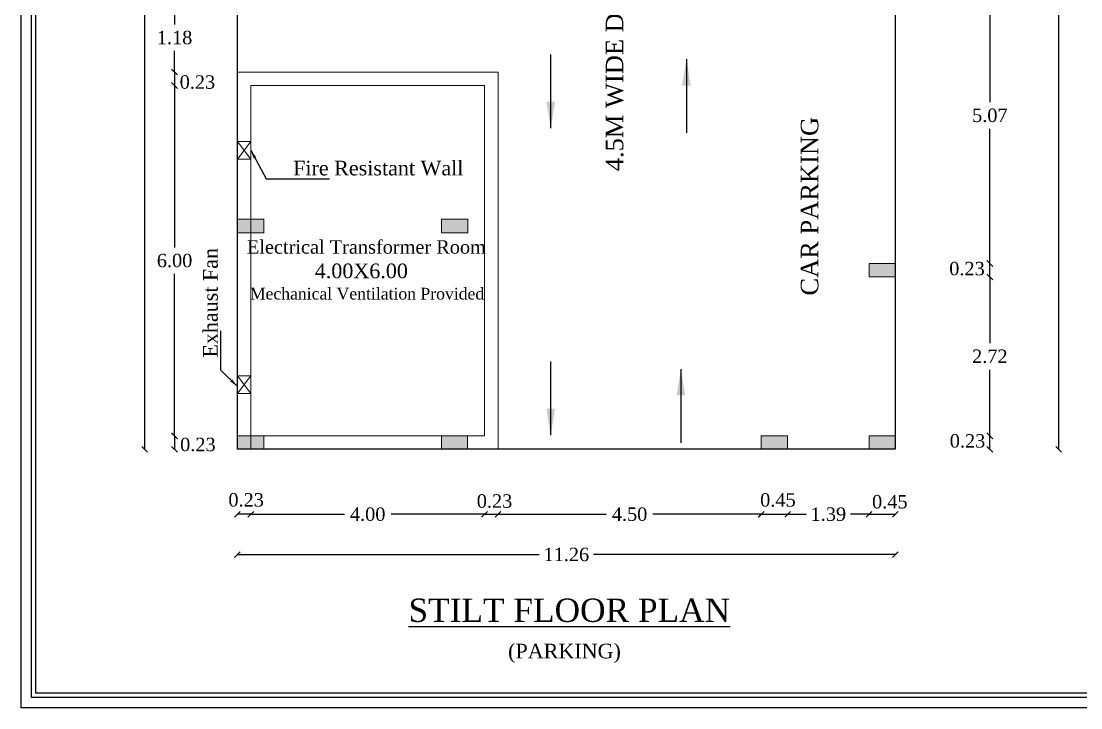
# Model space of a CAD drawing. Header units: metres. Extents: x -132 to 144, y -80 to -15.
# Drawn here: x -81.39 to -63.25, y -80.2 to -68.45 of the extents above; entities that cross this region are included whole.
import ezdxf
from ezdxf.enums import TextEntityAlignment as Align

# ---------------------------------------------------------------- set-up
doc = ezdxf.new("R2010")
doc.units = ezdxf.units.M
doc.header["$MEASUREMENT"] = 0
doc.header["$PDMODE"] = 3
doc.layers.get('0').update_dxf_attribs({"lineweight": 5})
doc.layers.get('DEFPOINTS').update_dxf_attribs({"lineweight": 5})
doc.layers.add('BLK_1_FLR_0_STILT_PARKING', color=13, linetype='Continuous', lineweight=0)
doc.styles.add('Isa-', font='times.ttf')
doc.styles.add('STYLE2', font='times.ttf')
doc.dimstyles.new('Copy of ISO-25', dxfattribs={"dimscale": 0, "dimtxt": 0.23, "dimasz": 0.1, "dimexe": 1.25, "dimexo": 0.625, "dimgap": 0.11, "dimtad": 0, "dimtih": 1, "dimtoh": 1, "dimzin": 1, "dimdsep": 46, "dimtxsty": 'STYLE2', "dimblk": 'OBLIQUE', "dimcen": 0, "dimse1": 1, "dimse2": 1, "dimclrd": 1, "dimclrt": 3, "dimadec": 0, "dimazin": 2, "dimtfac": 1, "dimtix": 1, "dimtofl": 0, "dimtmove": 0, "dimatfit": 3, "dimfxl": 0, "dimtolj": 1, "dimarcsym": 0})
doc.dimstyles.new('ISO-25', dxfattribs={"dimscale": 0, "dimtxt": 0.23, "dimasz": 0.15, "dimexe": 1.25, "dimexo": 0.625, "dimgap": 0.11, "dimtad": 0, "dimtih": 1, "dimtoh": 1, "dimzin": 1, "dimdsep": 46, "dimtxsty": 'STYLE2', "dimblk": 'OBLIQUE', "dimcen": 0, "dimse1": 1, "dimse2": 1, "dimclrd": 1, "dimclrt": 3, "dimadec": 0, "dimazin": 2, "dimtfac": 1, "dimtix": 1, "dimtofl": 0, "dimtmove": 0, "dimatfit": 3, "dimfxl": 0, "dimtolj": 1, "dimarcsym": 0})

# ---------------------------------------------------------------- blocks, each defined once
blk = doc.blocks.new('_Oblique')
at = {"color": 0, "linetype": 'ByBlock', "lineweight": -2}
blk.add_line((-0.5, -0.5), (0.5, 0.5), dxfattribs=at)
blk = doc.blocks.new('*D81')
at = {"color": 1, "lineweight": -2}
for p, q in [((-77.459, -76.89), (-75.857, -76.89)), ((-73.459, -76.89), (-75.06, -76.89))]:
    blk.add_line(p, q, dxfattribs=at)
at = {"layer": 'DEFPOINTS', "color": 0}
for p in [(-77.459, -75.547), (-73.459, -75.547), (-73.459, -76.89)]:
    blk.add_point(p, dxfattribs=at)
at = {"color": 1, "lineweight": -2, "xscale": 0.1, "yscale": 0.1, "zscale": 0.1, "rotation": 180}
blk.add_blockref('_Oblique', (-77.459, -76.89), dxfattribs=at)
at = {"color": 1, "lineweight": -2, "xscale": 0.1, "yscale": 0.1, "zscale": 0.1}
blk.add_blockref('_Oblique', (-73.459, -76.89), dxfattribs=at)
at = {"color": 3, "insert": (-75.459, -76.89), "char_height": 0.23, "attachment_point": 5, "style": 'STYLE2'}
blk.add_mtext('\\A1;4.00', dxfattribs=at)
blk = doc.blocks.new('*D82')
at = {"color": 1, "lineweight": -2}
blk.add_line((-68.721, -76.89), (-68.271, -76.89), dxfattribs=at)
at = {"layer": 'DEFPOINTS', "color": 0}
for p in [(-68.721, -75.777), (-68.271, -75.777), (-68.271, -76.89)]:
    blk.add_point(p, dxfattribs=at)
at = {"color": 1, "lineweight": -2, "xscale": 0.1, "yscale": 0.1, "zscale": 0.1, "rotation": 180}
blk.add_blockref('_Oblique', (-68.721, -76.89), dxfattribs=at)
at = {"color": 1, "lineweight": -2, "xscale": 0.1, "yscale": 0.1, "zscale": 0.1}
blk.add_blockref('_Oblique', (-68.271, -76.89), dxfattribs=at)
at = {"color": 3, "insert": (-68.438, -76.646), "char_height": 0.23, "attachment_point": 5, "style": 'STYLE2'}
blk.add_mtext('\\A1;0.45', dxfattribs=at)
blk = doc.blocks.new('*D83')
at = {"color": 1, "lineweight": -2}
for p, q in [((-68.271, -76.89), (-67.955, -76.89)), ((-66.879, -76.89), (-67.195, -76.89))]:
    blk.add_line(p, q, dxfattribs=at)
at = {"layer": 'DEFPOINTS', "color": 0}
for p in [(-68.271, -75.777), (-66.879, -75.777), (-66.879, -76.89)]:
    blk.add_point(p, dxfattribs=at)
at = {"color": 1, "lineweight": -2, "xscale": 0.1, "yscale": 0.1, "zscale": 0.1, "rotation": 180}
blk.add_blockref('_Oblique', (-68.271, -76.89), dxfattribs=at)
at = {"color": 1, "lineweight": -2, "xscale": 0.1, "yscale": 0.1, "zscale": 0.1}
blk.add_blockref('_Oblique', (-66.879, -76.89), dxfattribs=at)
at = {"color": 3, "insert": (-67.575, -76.89), "char_height": 0.23, "attachment_point": 5, "style": 'STYLE2'}
blk.add_mtext('\\A1;1.39', dxfattribs=at)
blk = doc.blocks.new('*D84')
at = {"color": 1, "lineweight": -2}
blk.add_line((-66.879, -76.89), (-66.429, -76.89), dxfattribs=at)
at = {"layer": 'DEFPOINTS', "color": 0}
for p in [(-66.879, -75.777), (-66.429, -75.777), (-66.429, -76.89)]:
    blk.add_point(p, dxfattribs=at)
at = {"color": 1, "lineweight": -2, "xscale": 0.1, "yscale": 0.1, "zscale": 0.1, "rotation": 180}
blk.add_blockref('_Oblique', (-66.879, -76.89), dxfattribs=at)
at = {"color": 1, "lineweight": -2, "xscale": 0.1, "yscale": 0.1, "zscale": 0.1}
blk.add_blockref('_Oblique', (-66.429, -76.89), dxfattribs=at)
at = {"color": 3, "insert": (-66.523, -76.677), "char_height": 0.23, "attachment_point": 5, "style": 'STYLE2'}
blk.add_mtext('\\A1;0.45', dxfattribs=at)
blk = doc.blocks.new('*D85')
at = {"color": 1, "lineweight": -2}
blk.add_line((-64.811, -75.777), (-64.811, -75.547), dxfattribs=at)
at = {"layer": 'DEFPOINTS', "color": 0}
for p in [(-66.429, -75.547), (-64.811, -75.547), (-66.429, -75.777)]:
    blk.add_point(p, dxfattribs=at)
at = {"color": 1, "lineweight": -2, "xscale": 0.1, "yscale": 0.1, "zscale": 0.1}
for p, rotation in [((-64.811, -75.547), 90), ((-64.811, -75.777), 270)]:
    blk.add_blockref('_Oblique', p, dxfattribs=dict(at, rotation=rotation))
at = {"color": 3, "insert": (-65.193, -75.635), "char_height": 0.23, "attachment_point": 5, "style": 'STYLE2'}
blk.add_mtext('\\A1;0.23', dxfattribs=at)
blk = doc.blocks.new('*D86')
at = {"color": 1, "lineweight": -2}
for p, q in [((-64.811, -72.826), (-64.811, -73.959)), ((-64.811, -75.547), (-64.811, -74.414))]:
    blk.add_line(p, q, dxfattribs=at)
at = {"layer": 'DEFPOINTS', "color": 0}
for p in [(-66.429, -72.826), (-64.811, -72.826), (-66.429, -75.547)]:
    blk.add_point(p, dxfattribs=at)
at = {"color": 1, "lineweight": -2, "xscale": 0.1, "yscale": 0.1, "zscale": 0.1}
for p, rotation in [((-64.811, -72.826), 90), ((-64.811, -75.547), 270)]:
    blk.add_blockref('_Oblique', p, dxfattribs=dict(at, rotation=rotation))
at = {"color": 3, "insert": (-64.811, -74.186), "char_height": 0.23, "attachment_point": 5, "style": 'STYLE2'}
blk.add_mtext('\\A1;2.72', dxfattribs=at)
blk = doc.blocks.new('*D87')
at = {"color": 1, "lineweight": -2}
blk.add_line((-64.811, -72.826), (-64.811, -72.596), dxfattribs=at)
at = {"layer": 'DEFPOINTS', "color": 0}
for p in [(-66.429, -72.596), (-64.811, -72.596), (-66.428, -72.826)]:
    blk.add_point(p, dxfattribs=at)
at = {"color": 1, "lineweight": -2, "xscale": 0.1, "yscale": 0.1, "zscale": 0.1}
for p, rotation in [((-64.811, -72.596), 90), ((-64.811, -72.826), 270)]:
    blk.add_blockref('_Oblique', p, dxfattribs=dict(at, rotation=rotation))
at = {"color": 3, "insert": (-65.202, -72.685), "char_height": 0.23, "attachment_point": 5, "style": 'STYLE2'}
blk.add_mtext('\\A1;0.23', dxfattribs=at)
blk = doc.blocks.new('*D88')
at = {"color": 1, "lineweight": -2}
for p, q in [((-64.811, -67.527), (-64.811, -69.834)), ((-64.811, -72.596), (-64.811, -70.289))]:
    blk.add_line(p, q, dxfattribs=at)
at = {"layer": 'DEFPOINTS', "color": 0}
for p in [(-66.429, -67.527), (-64.811, -67.527), (-66.428, -72.596)]:
    blk.add_point(p, dxfattribs=at)
at = {"color": 1, "lineweight": -2, "xscale": 0.1, "yscale": 0.1, "zscale": 0.1}
for p, rotation in [((-64.811, -67.527), 90), ((-64.811, -72.596), 270)]:
    blk.add_blockref('_Oblique', p, dxfattribs=dict(at, rotation=rotation))
at = {"color": 3, "insert": (-64.811, -70.061), "char_height": 0.23, "attachment_point": 5, "style": 'STYLE2'}
blk.add_mtext('\\A1;5.07', dxfattribs=at)
blk = doc.blocks.new('*D106')
at = {"color": 1, "lineweight": -2}
for p, q in [((-78.764, -68.141), (-78.764, -68.502)), ((-78.764, -69.317), (-78.764, -68.956))]:
    blk.add_line(p, q, dxfattribs=at)
at = {"layer": 'DEFPOINTS', "color": 0}
for p in [(-77.689, -68.141), (-78.764, -69.317), (-77.689, -69.317)]:
    blk.add_point(p, dxfattribs=at)
at = {"color": 1, "lineweight": -2, "xscale": 0.1, "yscale": 0.1, "zscale": 0.1}
for p, rotation in [((-78.764, -68.141), 90), ((-78.764, -69.317), 270)]:
    blk.add_blockref('_Oblique', p, dxfattribs=dict(at, rotation=rotation))
at = {"color": 3, "insert": (-78.764, -68.729), "char_height": 0.23, "attachment_point": 5, "style": 'STYLE2'}
blk.add_mtext('\\A1;1.18', dxfattribs=at)
blk = doc.blocks.new('*D107')
at = {"color": 1, "lineweight": -2}
blk.add_line((-78.764, -69.317), (-78.764, -69.547), dxfattribs=at)
at = {"layer": 'DEFPOINTS', "color": 0}
for p in [(-77.416, -69.317), (-78.764, -69.547), (-77.416, -69.547)]:
    blk.add_point(p, dxfattribs=at)
at = {"color": 1, "lineweight": -2, "xscale": 0.1, "yscale": 0.1, "zscale": 0.1}
for p, rotation in [((-78.764, -69.317), 90), ((-78.764, -69.547), 270)]:
    blk.add_blockref('_Oblique', p, dxfattribs=dict(at, rotation=rotation))
at = {"color": 3, "insert": (-78.373, -69.491), "char_height": 0.23, "attachment_point": 5, "style": 'STYLE2'}
blk.add_mtext('\\A1;0.23', dxfattribs=at)
blk = doc.blocks.new('*D108')
at = {"color": 1, "lineweight": -2}
for p, q in [((-78.764, -69.547), (-78.764, -72.32)), ((-78.764, -75.547), (-78.764, -72.775))]:
    blk.add_line(p, q, dxfattribs=at)
at = {"layer": 'DEFPOINTS', "color": 0}
for p in [(-77.459, -69.547), (-78.764, -75.547), (-77.464, -75.547)]:
    blk.add_point(p, dxfattribs=at)
at = {"color": 1, "lineweight": -2, "xscale": 0.1, "yscale": 0.1, "zscale": 0.1}
for p, rotation in [((-78.764, -69.547), 90), ((-78.764, -75.547), 270)]:
    blk.add_blockref('_Oblique', p, dxfattribs=dict(at, rotation=rotation))
at = {"color": 3, "insert": (-78.764, -72.547), "char_height": 0.23, "attachment_point": 5, "style": 'STYLE2'}
blk.add_mtext('\\A1;6.00', dxfattribs=at)
blk = doc.blocks.new('*D109')
at = {"color": 1, "lineweight": -2}
blk.add_line((-78.764, -75.547), (-78.764, -75.777), dxfattribs=at)
at = {"layer": 'DEFPOINTS', "color": 0}
for p in [(-77.464, -75.547), (-78.764, -75.777), (-77.464, -75.777)]:
    blk.add_point(p, dxfattribs=at)
at = {"color": 1, "lineweight": -2, "xscale": 0.1, "yscale": 0.1, "zscale": 0.1}
for p, rotation in [((-78.764, -75.547), 90), ((-78.764, -75.777), 270)]:
    blk.add_blockref('_Oblique', p, dxfattribs=dict(at, rotation=rotation))
at = {"color": 3, "insert": (-78.365, -75.697), "char_height": 0.23, "attachment_point": 5, "style": 'STYLE2'}
blk.add_mtext('\\A1;0.23', dxfattribs=at)
blk = doc.blocks.new('*D110')
at = {"color": 1, "lineweight": -2}
blk.add_line((-73.459, -76.89), (-73.229, -76.89), dxfattribs=at)
at = {"layer": 'DEFPOINTS', "color": 0}
for p in [(-73.459, -75.547), (-73.229, -75.777), (-73.229, -76.89)]:
    blk.add_point(p, dxfattribs=at)
at = {"color": 1, "lineweight": -2, "xscale": 0.1, "yscale": 0.1, "zscale": 0.1, "rotation": 180}
blk.add_blockref('_Oblique', (-73.459, -76.89), dxfattribs=at)
at = {"color": 1, "lineweight": -2, "xscale": 0.1, "yscale": 0.1, "zscale": 0.1}
blk.add_blockref('_Oblique', (-73.229, -76.89), dxfattribs=at)
at = {"color": 3, "insert": (-73.288, -76.665), "char_height": 0.23, "attachment_point": 5, "style": 'STYLE2'}
blk.add_mtext('\\A1;0.23', dxfattribs=at)
blk = doc.blocks.new('*D111')
at = {"color": 1, "lineweight": -2}
for p, q in [((-73.229, -76.89), (-71.375, -76.89)), ((-68.725, -76.89), (-70.579, -76.89))]:
    blk.add_line(p, q, dxfattribs=at)
at = {"layer": 'DEFPOINTS', "color": 0}
for p in [(-73.229, -75.777), (-68.725, -75.777), (-68.725, -76.89)]:
    blk.add_point(p, dxfattribs=at)
at = {"color": 1, "lineweight": -2, "xscale": 0.1, "yscale": 0.1, "zscale": 0.1, "rotation": 180}
blk.add_blockref('_Oblique', (-73.229, -76.89), dxfattribs=at)
at = {"color": 1, "lineweight": -2, "xscale": 0.1, "yscale": 0.1, "zscale": 0.1}
blk.add_blockref('_Oblique', (-68.725, -76.89), dxfattribs=at)
at = {"color": 3, "insert": (-70.977, -76.89), "char_height": 0.23, "attachment_point": 5, "style": 'STYLE2'}
blk.add_mtext('\\A1;4.50', dxfattribs=at)
blk = doc.blocks.new('*D112')
at = {"color": 1, "lineweight": -2}
for p, q in [((-77.689, -77.58), (-72.524, -77.58)), ((-66.429, -77.58), (-71.593, -77.58))]:
    blk.add_line(p, q, dxfattribs=at)
at = {"layer": 'DEFPOINTS', "color": 0}
for p in [(-77.689, -75.777), (-66.429, -75.777), (-66.429, -77.58)]:
    blk.add_point(p, dxfattribs=at)
at = {"color": 1, "lineweight": -2, "xscale": 0.1, "yscale": 0.1, "zscale": 0.1, "rotation": 180}
blk.add_blockref('_Oblique', (-77.689, -77.58), dxfattribs=at)
at = {"color": 1, "lineweight": -2, "xscale": 0.1, "yscale": 0.1, "zscale": 0.1}
blk.add_blockref('_Oblique', (-66.429, -77.58), dxfattribs=at)
at = {"color": 3, "insert": (-72.059, -77.58), "char_height": 0.23, "attachment_point": 5, "style": 'STYLE2'}
blk.add_mtext('\\A1;11.26', dxfattribs=at)
blk = doc.blocks.new('*D113')
at = {"color": 1, "linetype": 'Continuous', "lineweight": -2}
for p, q in [((-63.632, -58.997), (-63.632, -66.925)), ((-63.632, -75.777), (-63.632, -67.85))]:
    blk.add_line(p, q, dxfattribs=at)
at = {"layer": 'DEFPOINTS', "color": 0}
for p in [(-66.429, -58.997), (-63.632, -58.997), (-66.429, -75.777)]:
    blk.add_point(p, dxfattribs=at)
at = {"color": 1, "lineweight": -2, "xscale": 0.1, "yscale": 0.1, "zscale": 0.1}
for p, rotation in [((-63.632, -58.997), 90), ((-63.632, -75.777), 270)]:
    blk.add_blockref('_Oblique', p, dxfattribs=dict(at, rotation=rotation))
at = {"color": 3, "insert": (-63.632, -67.387), "char_height": 0.23, "attachment_point": 5, "rotation": 90, "style": 'STYLE2'}
blk.add_mtext('\\A1;16.78', dxfattribs=at)
blk = doc.blocks.new('*D114')
at = {"color": 1, "linetype": 'Continuous', "lineweight": -2}
for p, q in [((-79.275, -58.997), (-79.275, -66.883)), ((-79.275, -75.777), (-79.275, -67.808))]:
    blk.add_line(p, q, dxfattribs=at)
at = {"layer": 'DEFPOINTS', "color": 0}
for p in [(-77.689, -58.997), (-79.275, -75.777), (-77.689, -75.777)]:
    blk.add_point(p, dxfattribs=at)
at = {"color": 1, "lineweight": -2, "xscale": 0.1, "yscale": 0.1, "zscale": 0.1}
for p, rotation in [((-79.275, -58.997), 90), ((-79.275, -75.777), 270)]:
    blk.add_blockref('_Oblique', p, dxfattribs=dict(at, rotation=rotation))
at = {"color": 3, "insert": (-79.275, -67.345), "char_height": 0.23, "attachment_point": 5, "rotation": 90, "style": 'STYLE2'}
blk.add_mtext('\\A1;16.78', dxfattribs=at)
blk = doc.blocks.new('*D116')
at = {"color": 1, "linetype": 'Continuous', "lineweight": -2}
blk.add_line((-77.459, -76.89), (-77.689, -76.89), dxfattribs=at)
at = {"layer": 'DEFPOINTS', "color": 0}
for p in [(-77.689, -75.547), (-77.459, -75.547), (-77.689, -76.89)]:
    blk.add_point(p, dxfattribs=at)
at = {"color": 1, "lineweight": -2, "xscale": 0.1, "yscale": 0.1, "zscale": 0.1, "rotation": 180}
blk.add_blockref('_Oblique', (-77.689, -76.89), dxfattribs=at)
at = {"color": 1, "lineweight": -2, "xscale": 0.1, "yscale": 0.1, "zscale": 0.1}
blk.add_blockref('_Oblique', (-77.459, -76.89), dxfattribs=at)
at = {"color": 3, "insert": (-77.539, -76.645), "char_height": 0.23, "attachment_point": 5, "style": 'STYLE2'}
blk.add_mtext('\\A1;0.23', dxfattribs=at)

msp = doc.modelspace()

# ---------------------------------------------------------------- hatches: boundary and pattern name
for points in [[(-77.68866, -71.83846), (-77.68866, -72.06846), (-77.23866, -72.06846), (-77.23866, -71.83846)], [(-74.19784, -71.83846), (-74.19784, -72.06846), (-73.74784, -72.06846), (-73.74784, -71.83846)], [(-66.87866, -72.59561), (-66.87866, -72.82561), (-66.42866, -72.82561), (-66.42866, -72.59561)], [(-77.68866, -75.54727), (-77.68866, -75.77727), (-77.23866, -75.77727), (-77.23866, -75.54727)], [(-74.19807, -75.54727), (-74.19807, -75.77727), (-73.74807, -75.77727), (-73.74807, -75.54727)], [(-68.72533, -75.54727), (-68.72533, -75.77727), (-68.27533, -75.77727), (-68.27533, -75.54727)], [(-66.87866, -75.54727), (-66.87866, -75.77727), (-66.42866, -75.77727), (-66.42866, -75.54727)]]:
    msp.add_hatch(color=4).paths.add_polyline_path(points)

# ---------------------------------------------------------------- linework, layer by layer
at = {"color": 2}
for p, q in [((-77.68866, -75.77727), (-77.68866, -58.99727)), ((-66.42866, -58.99727), (-66.42866, -75.77727)), ((-66.42866, -75.77727), (-77.68866, -75.77727))]:
    msp.add_line(p, q, dxfattribs=at)
for p, q in [((-66.42866, -58.99727), (-66.42866, -75.77727)), ((-77.68866, -75.77727), (-77.68866, -62.40846)), ((-77.68866, -69.31727), (-73.22866, -69.31727)), ((-73.22866, -75.77727), (-73.22866, -69.31727)), ((-77.45866, -75.77727), (-77.45866, -69.54727)), ((-77.45866, -69.54727), (-73.45866, -69.54727)), ((-73.45866, -75.54727), (-73.45866, -69.54727)), ((-77.68866, -70.50786), (-77.45866, -70.80786)), ((-77.68866, -70.80786), (-77.45866, -70.50786)), ((-73.74806, -71.83846), (-73.74784, -71.83846)), ((-73.74784, -71.83846), (-73.74784, -71.95346)), ((-73.74784, -71.89596), (-73.74784, -71.83846)), ((-77.68866, -74.51912), (-77.45866, -74.81912)), ((-77.68866, -74.81912), (-77.45866, -74.51912)), ((-77.68866, -75.54727), (-73.45866, -75.54727)), ((-77.68866, -75.77727), (-66.42866, -75.77727))]:
    msp.add_line(p, q)
at = {"lineweight": -3}
for points in [[(-81.38915, -17.95301), (3.14417, -17.95301), (3.14417, -80.20358), (-81.38915, -80.20358)], [(-81.21092, -18.13123), (2.96595, -18.13123), (2.96595, -80.02535), (-81.21092, -80.02535)], [(-81.13915, -18.20301), (2.89417, -18.20301), (2.89417, -79.95358), (-81.13915, -79.95358)]]:
    msp.add_lwpolyline(points, close=True, dxfattribs=at)
at = {"color": 64, "lineweight": -3}
msp.add_lwpolyline([(-81.21092, -18.13123), (2.96595, -18.13123), (2.96595, -80.02535), (-81.21092, -80.02535)], close=True, dxfattribs=at)
at = {"color": 6}
msp.add_lwpolyline([(-77.68847, -69.31727), (-73.22866, -69.31727), (-73.22866, -75.77727), (-77.68866, -75.77727)], close=True, dxfattribs=at)
for points in [[(-77.45866, -70.50786), (-77.45866, -70.80786), (-77.68866, -70.80786), (-77.68866, -70.50786)], [(-77.45866, -74.51912), (-77.45866, -74.81912), (-77.68866, -74.81912), (-77.68866, -74.51912)]]:
    msp.add_lwpolyline(points, close=True)
at = {"color": 4}
for points in [[(-77.23866, -71.83846), (-77.23866, -72.06846), (-77.68866, -72.06846), (-77.68866, -71.83846)], [(-73.74784, -71.83846), (-73.74784, -72.06846), (-74.19784, -72.06846), (-74.19784, -71.83846)], [(-66.42866, -72.59561), (-66.42866, -72.82561), (-66.87866, -72.82561), (-66.87866, -72.59561)], [(-77.23866, -75.54727), (-77.23866, -75.77727), (-77.68866, -75.77727), (-77.68866, -75.54727)], [(-73.74807, -75.54727), (-73.74807, -75.77727), (-74.19807, -75.77727), (-74.19807, -75.54727)], [(-68.27533, -75.54727), (-68.27533, -75.77727), (-68.72533, -75.77727), (-68.72533, -75.54727)], [(-66.42866, -75.54727), (-66.42866, -75.77727), (-66.87866, -75.77727), (-66.87866, -75.54727)]]:
    msp.add_lwpolyline(points, close=True, dxfattribs=at)
at = {"layer": 'BLK_1_FLR_0_STILT_PARKING', "color": 13, "lineweight": -3}
msp.add_lwpolyline([(-77.68866, -58.99727), (-66.42866, -58.99727), (-66.42866, -75.77727), (-77.68866, -75.77727)], close=True, dxfattribs=at)

# ---------------------------------------------------------------- texts
at = {"color": 2, "lineweight": -3, "style": 'Isa-'}
for s, p in [('4.5M WIDE DRIVE WAY', (-71.23491, -68.53734)), ('CAR PARKING', (-67.89682, -71.61526))]:
    msp.add_text(s, height=0.3, rotation=90, dxfattribs=at).set_placement(p, align=Align.MIDDLE_CENTER)
at = {"lineweight": -3, "style": 'Isa-'}
for s, height, p in [('Fire Resistant Wall', 0.25, (-75.27762, -70.96198)), ('Mechanical Ventilation Provided', 0.2, (-75.47025, -73.1125))]:
    msp.add_text(s, height=height, dxfattribs=at).set_placement(p, align=Align.MIDDLE_CENTER)
msp.add_text('Exhaust Fan', height=0.25, rotation=90, dxfattribs=at).set_placement((-78.15021, -73.26862), align=Align.MIDDLE_CENTER)
at = {"color": 4, "style": 'Isa-'}
msp.add_text('Electrical Transformer Room', height=0.23, dxfattribs=at).set_placement((-75.48107, -72.31282), align=Align.MIDDLE_CENTER)
at = {"color": 7, "lineweight": -3, "style": 'Isa-'}
msp.add_text('4.00X6.00', height=0.25, dxfattribs=at).set_placement((-75.56757, -72.72227), align=Align.MIDDLE_CENTER)
at = {"color": 2, "lineweight": -3, "style": 'Isa-'}
msp.add_text('%%USTILT FLOOR PLAN', height=0.4, dxfattribs=at).set_placement((-74.76083, -78.73314))
at = {"lineweight": -3, "style": 'Isa-'}
msp.add_text('(PARKING)', height=0.25, dxfattribs=at).set_placement((-73.05577, -79.35675))

# ---------------------------------------------------------------- dimensions: what is measured, and where the dimension line sits
at = {"color": 3}
dim = msp.add_linear_dim(base=(-79.27452, -75.77727), p1=(-77.68866, -58.99727), p2=(-77.68866, -75.77727), angle=90, dimstyle='Copy of ISO-25', override={"dimscale": 1, "dimfxl": 4, "dimfxlon": 1}, dxfattribs=at)
dim.commit()
dim.dimension.update_dxf_attribs({"geometry": '*D114', "text_midpoint": (-79.27452, -67.34515), "dimtype": 160, "text_rotation": 90})
dim = msp.add_linear_dim(base=(-63.63161, -58.99727), p1=(-66.42866, -75.77727), p2=(-66.42866, -58.99727), angle=90, dimstyle='Copy of ISO-25', override={"dimscale": 1, "dimfxl": 4, "dimfxlon": 1}, dxfattribs=at)
dim.commit()
dim.dimension.update_dxf_attribs({"geometry": '*D113', "text_midpoint": (-63.63161, -67.38727), "text_rotation": 90})
at = {"color": 4}
for base, p1, p2, picture, middle in [((-64.81092, -67.52727), (-66.42847, -72.59561), (-66.42866, -67.52727), '*D88', (-64.81092, -70.06144)), ((-78.7639, -69.31727), (-77.68866, -68.14061), (-77.68866, -69.31727), '*D106', (-78.7639, -68.72894)), ((-78.7639, -75.54727), (-77.45866, -69.54727), (-77.46366, -75.54727), '*D108', (-78.7639, -72.54727)), ((-64.81092, -72.82561), (-66.42866, -75.54727), (-66.42866, -72.82561), '*D86', (-64.81092, -74.18644))]:
    dim = msp.add_linear_dim(base=base, p1=p1, p2=p2, angle=90, dimstyle='Copy of ISO-25', override={"dimscale": 1}, dxfattribs=at)
    dim.commit()
    dim.dimension.update_dxf_attribs({"geometry": picture, "text_midpoint": middle})
for base, p1, p2, picture, middle in [((-78.7639, -69.54727), (-77.41577, -69.31727), (-77.41577, -69.54727), '*D107', (-78.37316, -69.49053)), ((-64.81092, -72.59561), (-66.42847, -72.82561), (-66.42866, -72.59561), '*D87', (-65.20194, -72.68455)), ((-78.7639, -75.77727), (-77.46366, -75.54727), (-77.46366, -75.77727), '*D109', (-78.36468, -75.69668)), ((-64.81092, -75.54727), (-66.42866, -75.77727), (-66.42866, -75.54727), '*D85', (-65.19346, -75.63483))]:
    dim = msp.add_linear_dim(base=base, p1=p1, p2=p2, angle=90, dimstyle='Copy of ISO-25', override={"dimscale": 1, "dimtmove": 2}, dxfattribs=at)
    dim.commit()
    dim.dimension.update_dxf_attribs({"geometry": picture, "text_midpoint": middle, "dimtype": 160})
for base, p1, p2, override, picture, middle in [((-77.68866, -76.88996), (-77.45866, -75.54727), (-77.68866, -75.54727), {"dimscale": 1, "dimtmove": 2, "dimfxl": 4, "dimfxlon": 1}, '*D116', (-77.53934, -76.64482)), ((-73.22866, -76.89029), (-73.45866, -75.54727), (-73.22866, -75.77727), {"dimscale": 1, "dimtmove": 2}, '*D110', (-73.28826, -76.66515)), ((-68.27139, -76.88996), (-68.72139, -75.77727), (-68.27139, -75.77727), {"dimscale": 1, "dimtmove": 2}, '*D82', (-68.43828, -76.64609)), ((-66.42866, -76.88996), (-66.87866, -75.77727), (-66.42866, -75.77727), {"dimscale": 1, "dimtmove": 2}, '*D84', (-66.52277, -76.67712))]:
    dim = msp.add_linear_dim(base=base, p1=p1, p2=p2, dimstyle='Copy of ISO-25', override=override, dxfattribs=at)
    dim.commit()
    dim.dimension.update_dxf_attribs({"geometry": picture, "text_midpoint": middle, "dimtype": 160})
for base, p1, p2, picture, middle in [((-73.45866, -76.88996), (-77.45866, -75.54727), (-73.45866, -75.54727), '*D81', (-75.45866, -76.88996)), ((-66.42866, -77.57976), (-77.68866, -75.77727), (-66.42866, -75.77727), '*D112', (-72.05866, -77.57976)), ((-68.72533, -76.88996), (-73.22866, -75.77727), (-68.72533, -75.77727), '*D111', (-70.97699, -76.88996)), ((-66.87866, -76.88996), (-68.27139, -75.77727), (-66.87866, -75.77727), '*D83', (-67.57503, -76.88996))]:
    dim = msp.add_linear_dim(base=base, p1=p1, p2=p2, dimstyle='Copy of ISO-25', override={"dimscale": 1}, dxfattribs=at)
    dim.commit()
    dim.dimension.update_dxf_attribs({"geometry": picture, "text_midpoint": middle})

# ---------------------------------------------------------------- leaders
at = {"color": 41, "lineweight": -3, "ltscale": 2.5}
for points in [[(-72.32638, -70.27783), (-72.32663, -69.01526)], [(-70.00394, -69.09846), (-70.00369, -70.36103)], [(-72.32638, -75.53417), (-72.32663, -74.2716)], [(-70.09843, -74.40409), (-70.09818, -75.66666)]]:
    msp.add_leader(points, dimstyle='ISO-25', override={"dimscale": 1, "dimasz": 0.45}, dxfattribs=at)
for points in [[(-77.46146, -70.65268), (-77.19374, -71.14729), (-76.11307, -71.14729)], [(-77.68866, -74.70204), (-77.97046, -74.42419), (-77.97046, -73.75013)]]:
    msp.add_leader(points, dimstyle='ISO-25', override={"dimscale": 1})

doc.saveas('drawing.dxf')
